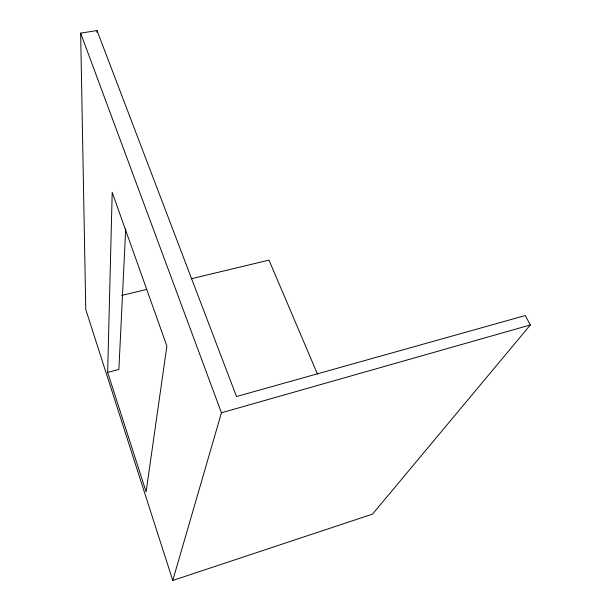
<?xml version="1.0" encoding="UTF-8"?>
<svg xmlns="http://www.w3.org/2000/svg" width="611" height="611" viewBox="0 0 611 611"><rect width="100%" height="100%" fill="white"/><g stroke="black" fill="none" stroke-linecap="round" stroke-linejoin="round"><path stroke-width="0.92" d="M97.019 32.459L97.019 30.55L80.652 33.131L85.761 309.502L172.768 580.45L372.534 514.118L530.348 324.96L525.231 315.543L236.518 396.531L97.019 30.55M107.651 372.382L112.203 192.396L166.879 346.04L146.113 491.855L107.651 372.382L118.878 369.441L125.706 229.033M172.768 580.45L221.442 412.784L80.652 33.131M221.442 412.784L530.348 324.96M121.604 295.457L146.632 289.454M191.128 278.784L269 260.118L317.491 374.108"/></g></svg>
